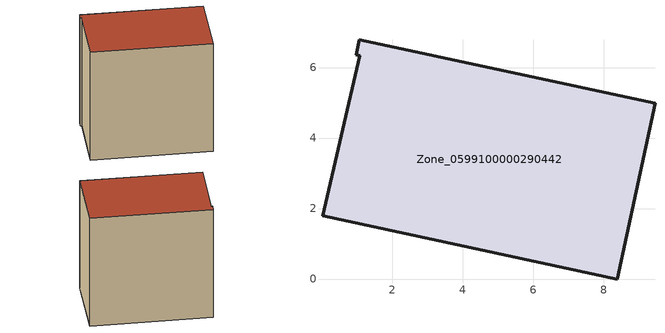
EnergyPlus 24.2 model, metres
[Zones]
Zone_0599100000290442
 floor ground (C_G): 0.03,1.79 1.08,6.34 0.98,6.36 1.07,6.78 9.46,4.99 8.39,0 z0
 wall outside (C_F): 8.39,0 9.46,4.99 1.07,6.78 0.98,6.36 1.08,6.34 0.03,1.79 8.39,0 z0:8.61
 roof outside (C_R): 1.08,6.34 0.03,1.79 8.39,0 9.46,4.99 1.07,6.78 0.98,6.36 z8.61
[BUILDING]
Pand.0599100000290442: North Axis=0; Terrain=City; Loads Convergence Tolerance Value=0.04; Temperature Convergence Tolerance Value=0.4; Solar Distribution=FullExterior; Maximum Number of Warmup Days=25; Minimum Number of Warmup Days=1
[Site:Location]
Rotterdam.The.Hague.AP_ZH_NLD Design_Conditions: Latitude=51.96; Longitude=4.45; Time Zone=1; Elevation=-4.5
[SITE:GROUNDTEMPERATURE:BUILDINGSURFACE]
18, 18, 18, 18, 18, 18, 18, 18, 18, 18, 18, 18
[MATERIAL] Thermal Absorptance=0.9; Solar Absorptance=0.7; Visible Absorptance=0.7
Name | Roughness | Thickness | Conductivity | Density | Specific Heat
G.TI.1975-1991 | MediumSmooth | 0.15 | 0.288461 | 540 | 1210
F.TI.1975-1991 | Rough | 0.3 | 0.230769 | 1920 | 840
R.TI.1975-1991 | MediumRough | 0.2 | 0.153846 | 1500 | 1000
[CONSTRUCTION]
C_G: G.TI.1975-1991
C_F: F.TI.1975-1991
C_R: R.TI.1975-1991
[ZONE]
Zone_0599100000290442: Type=1; Multiplier=1; Ceiling Height=Autocalculate; Volume=Autocalculate; Floor Area=autocalculate; Part of Total Floor Area=Yes
[ZONEINFILTRATION:DESIGNFLOWRATE]
Infil_Zone_0599100000290442: Zone or ZoneList or Space or SpaceList=Zone_0599100000290442; Schedule=AlwaysOn; Design Flow Rate Calculation Method=Flow/Area; Flow Rate per Floor Area=0.003; Constant Term Coefficient=1; Temperature Term Coefficient=0; Velocity Term Coefficient=0; Velocity Squared Term Coefficient=0
[HVACTEMPLATE:ZONE:IDEALLOADSAIRSYSTEM]
Zone_0599100000290442: Maximum Heating Supply Air Temperature=50; Minimum Cooling Supply Air Temperature=13; Maximum Heating Supply Air Humidity Ratio=0.0156; Minimum Cooling Supply Air Humidity Ratio=0.0077; Heating Limit=NoLimit; Cooling Limit=NoLimit; Dehumidification Control Type=ConstantSensibleHeatRatio; Cooling Sensible Heat Ratio=0.7; Dehumidification Setpoint=60; Humidification Control Type=None; Humidification Setpoint=30; Outdoor Air Method=None; Outdoor Air Flow Rate per Person=0.00944; Outdoor Air Flow Rate per Zone Floor Area=0; Outdoor Air Flow Rate per Zone=0; Demand Controlled Ventilation Type=None; Outdoor Air Economizer Type=NoEconomizer; Heat Recovery Type=None; Sensible Heat Recovery Effectiveness=0.7; Latent Heat Recovery Effectiveness=0.65
[ZONECONTROL:THERMOSTAT]
ThermostatControl_Zone_0599100000290442: Zone or ZoneList=Zone_0599100000290442; Control Type Schedule=DualSetpointControlType; Control 1=Thermostat_Zone_0599100000290442; Temperature Difference Between Cutout And Setpoint=0
[THERMOSTATSETPOINT:DUALSETPOINT]
Thermostat_Zone_0599100000290442: Heating Setpoint Temperature Schedule=HeatingSetpoint_Zone_0599100000290442; Cooling Setpoint Temperature Schedule=CoolingSetpoint_Zone_0599100000290442
[SCHEDULE:COMPACT]
HeatingSetpoint_Zone_0599100000290442: Through: 12/31, For: AllDays, Until: 24:00, 21
CoolingSetpoint_Zone_0599100000290442: Through: 12/31, For: AllDays, Until: 24:00, 24
DualSetpointControlType: Through: 12/31, For: AllDays, Until: 24:00, 4
AlwaysOn: Through: 12/31, For: AllDays, Until: 24:00, 1
